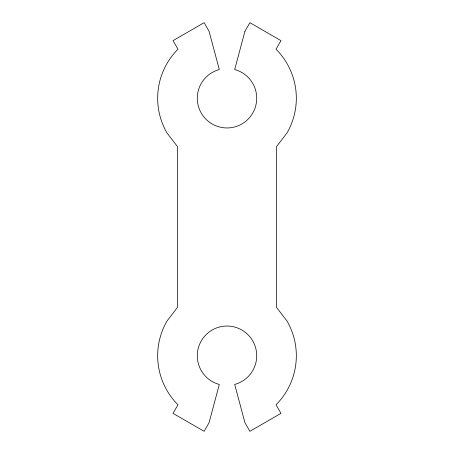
<?xml version="1.0" encoding="UTF-8"?>
<svg xmlns="http://www.w3.org/2000/svg" width="454" height="454" viewBox="0 0 454 454"><rect width="100%" height="100%" fill="white"/><g stroke="black" fill="none" stroke-linecap="round" stroke-linejoin="round"><path stroke-width="0.68" d="M244.944 31.275L234.69 69.547A29.714 29.714 0 0 1 251.34 115.288A29.714 29.714 0 0 1 202.66 115.288A29.714 29.714 0 0 1 219.31 69.547L209.056 31.275L204.101 22.7L173.025 40.644L177.974 49.219A69.331 69.331 0 0 0 166.958 132.909L177.48 146.619L177.48 307.381L166.958 321.091A69.331 69.331 0 0 0 177.974 404.781L173.025 413.356L204.101 431.3L209.056 422.725L219.31 384.453A29.714 29.714 0 0 1 202.66 338.712A29.714 29.714 0 0 1 251.34 338.712A29.714 29.714 0 0 1 234.69 384.453L244.944 422.725L249.899 431.3L280.975 413.356L276.026 404.781A69.331 69.331 0 0 0 287.041 321.091L276.52 307.381L276.52 146.619L287.041 132.909A69.331 69.331 0 0 0 276.026 49.219L280.975 40.644L249.899 22.7L244.944 31.275"/></g></svg>
